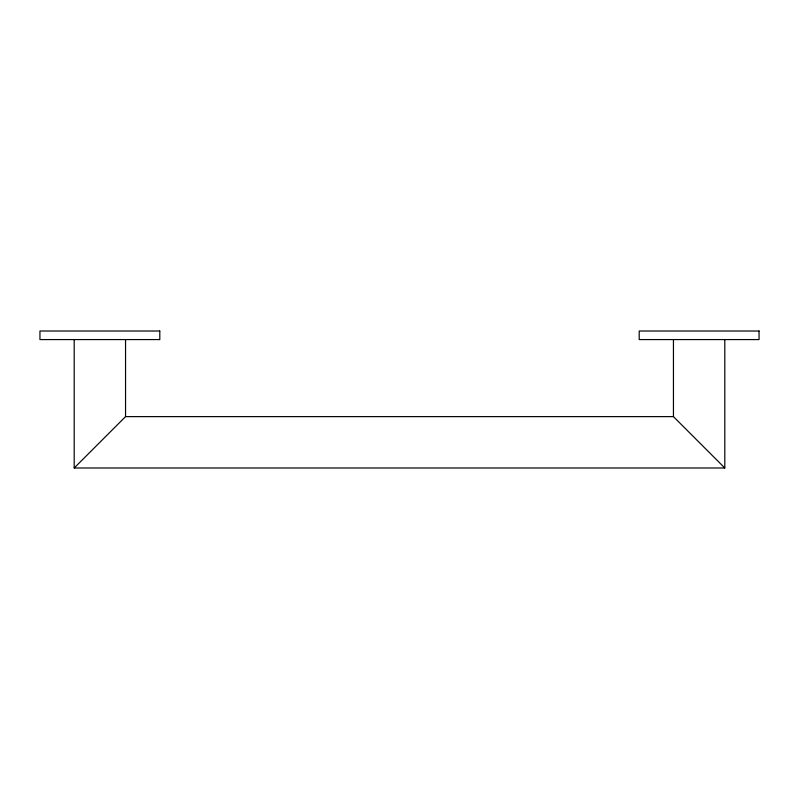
<?xml version="1.0" encoding="UTF-8"?>
<svg xmlns="http://www.w3.org/2000/svg" width="799" height="799" viewBox="0 0 799 799"><rect width="100%" height="100%" fill="white"/><g stroke="black" fill="none" stroke-linecap="round" stroke-linejoin="round"><path stroke-width="1.2" d="M74.197 339.575L74.197 467.984L125.553 416.619L673.447 416.619L724.803 467.984L724.803 339.575M74.197 467.984L724.803 467.984M673.447 339.575L673.447 416.619M125.553 339.575L125.553 416.619M159.8 331.016L39.95 331.016L39.95 339.575L159.8 339.575L159.8 331.016M759.05 331.016L639.2 331.016L639.2 339.575L759.05 339.575L759.05 331.016"/></g></svg>
